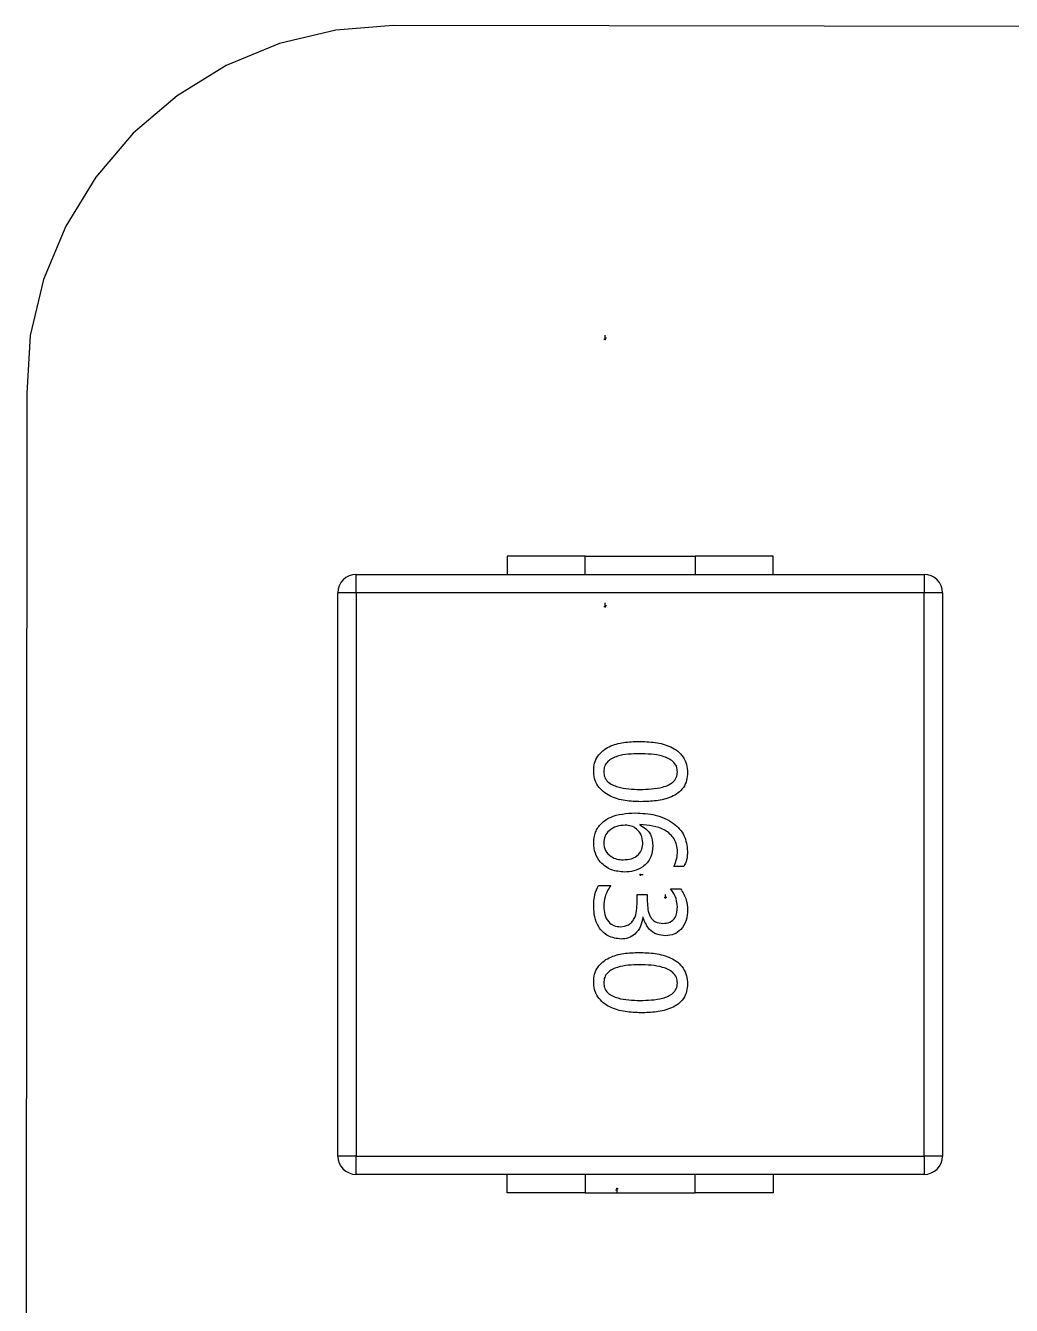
# Model space of a CAD drawing. Header units: millimetres. Extents: x 0 to 841, y 0 to 2287.
# Drawn here: x 282.27 to 303.79, y 315.29 to 343.24 of the extents above; entities that cross this region are included whole.
import ezdxf

# ---------------------------------------------------------------- set-up
doc = ezdxf.new("R2010")
doc.units = ezdxf.units.MM
doc.header["$PDSIZE"] = -1

msp = doc.modelspace()

# ---------------------------------------------------------------- linework, layer by layer
at = {"color": 7, "linetype": 'Continuous', "lineweight": 25}
for p, q in [((290.296, 343.242), (289.041, 343.144)), ((309.716, 343.218), (290.296, 343.242)), ((289.041, 343.144), (287.816, 342.85)), ((287.816, 342.85), (286.653, 342.368)), ((286.653, 342.368), (285.579, 341.71)), ((285.579, 341.71), (284.622, 340.892)), ((284.622, 340.892), (283.804, 339.935)), ((283.804, 339.935), (283.146, 338.861)), ((283.146, 338.861), (282.664, 337.697)), ((282.664, 337.697), (282.37, 336.473)), ((282.37, 336.473), (282.296, 335.218)), ((282.296, 335.218), (282.271, 294.213)), ((292.788, 331.654), (292.788, 331.254)), ((294.488, 331.654), (292.788, 331.654)), ((294.488, 331.254), (294.488, 331.654)), ((294.488, 331.654), (296.888, 331.654)), ((298.588, 331.654), (296.888, 331.654)), ((296.888, 331.654), (296.888, 331.254)), ((298.588, 331.254), (298.588, 331.654)), ((289.488, 331.254), (301.888, 331.254)), ((289.488, 330.854), (289.488, 331.254)), ((301.888, 331.254), (301.888, 330.854)), ((289.088, 318.554), (289.088, 330.854)), ((289.488, 330.854), (289.088, 330.854)), ((289.488, 330.854), (289.488, 318.554)), ((301.888, 330.854), (289.488, 330.854)), ((301.888, 318.554), (301.888, 330.854)), ((302.288, 330.854), (301.888, 330.854)), ((302.288, 330.854), (302.288, 318.554)), ((295.681, 325.796), (295.681, 325.79)), ((296.642, 324.878), (296.423, 324.878)), ((294.777, 324.463), (295.045, 324.463)), ((295.624, 324.103), (295.624, 324.268)), ((295.624, 324.268), (295.844, 324.268)), ((295.844, 324.268), (295.844, 324.111)), ((296.35, 324.39), (296.569, 324.39)), ((295.75, 323.774), (295.745, 323.774)), ((289.488, 318.554), (289.088, 318.554)), ((289.488, 318.154), (289.488, 318.554)), ((289.488, 318.554), (301.888, 318.554)), ((301.888, 318.554), (301.888, 318.154)), ((302.288, 318.554), (301.888, 318.554)), ((301.888, 318.154), (289.488, 318.154)), ((292.788, 317.754), (292.788, 318.154)), ((294.488, 318.154), (294.488, 317.754)), ((296.888, 317.754), (296.888, 318.154)), ((298.588, 318.154), (298.588, 317.754)), ((294.488, 317.754), (292.788, 317.754)), ((294.488, 317.754), (296.888, 317.754)), ((298.588, 317.754), (296.888, 317.754))]:
    msp.add_line(p, q, dxfattribs=at)
at = {"color": 7, "linetype": 'Continuous'}
for p, q in [((294.926, 336.388), (294.896, 336.388)), ((294.926, 336.388), (294.896, 336.388)), ((294.926, 336.422), (294.926, 336.481)), ((294.926, 336.388), (294.926, 336.447)), ((294.926, 336.388), (294.926, 336.447)), ((294.926, 336.422), (294.956, 336.422)), ((294.926, 330.546), (294.896, 330.546)), ((294.926, 330.546), (294.896, 330.546)), ((294.926, 330.58), (294.926, 330.639)), ((294.926, 330.546), (294.926, 330.605)), ((294.926, 330.546), (294.926, 330.605)), ((294.926, 330.58), (294.956, 330.58)), ((295.688, 324.704), (295.688, 324.674)), ((295.688, 324.704), (295.747, 324.704)), ((295.688, 324.704), (295.688, 324.674)), ((295.688, 324.704), (295.747, 324.704)), ((295.691, 324.704), (295.691, 324.674)), ((295.691, 324.704), (295.75, 324.704)), ((296.238, 324.205), (296.238, 324.264)), ((296.242, 324.195), (296.242, 324.255)), ((296.242, 324.195), (296.242, 324.255)), ((296.242, 324.195), (296.212, 324.195)), ((296.242, 324.195), (296.212, 324.195)), ((296.238, 324.205), (296.268, 324.205)), ((295.18, 317.811), (295.15, 317.811)), ((295.18, 317.846), (295.21, 317.846)), ((295.18, 317.846), (295.18, 317.786)), ((295.18, 317.846), (295.21, 317.846)), ((295.18, 317.846), (295.18, 317.786)), ((295.18, 317.811), (295.18, 317.752))]:
    msp.add_line(p, q, dxfattribs=at)
at = {"color": 7, "linetype": 'Continuous', "lineweight": 25}
for centre, start, end in [((289.488, 330.854), 90, 180), ((301.888, 330.854), 0, 90), ((289.488, 318.554), 180, 270), ((301.888, 318.554), 270, 0)]:
    msp.add_arc(centre, 0.4, start, end, dxfattribs=at)
for points, knots in [([(294.673, 326.972), (294.676, 327.027), (294.684, 327.137), (294.755, 327.29), (294.869, 327.411), (295.058, 327.527), (295.329, 327.599), (295.548, 327.606), (295.658, 327.61)], [0, 0, 0, 0, 0.124988, 0.249824, 0.374758, 0.499847, 0.749637, 1, 1, 1, 1]), ([(295.658, 327.61), (295.777, 327.606), (296.014, 327.598), (296.306, 327.524), (296.512, 327.402), (296.635, 327.271), (296.711, 327.105), (296.718, 326.986), (296.722, 326.927)], [0, 0, 0, 0, 0.250378, 0.500191, 0.625269, 0.750159, 0.874984, 1, 1, 1, 1]), ([(295.671, 327.341), (295.508, 327.337), (295.265, 327.331), (294.999, 327.208), (294.903, 327.07), (294.896, 326.989), (294.892, 326.948)], [0, 0, 0, 0, 0.500924, 0.750026, 0.874946, 1, 1, 1, 1]), ([(296.502, 326.941), (296.498, 326.984), (296.489, 327.069), (296.381, 327.21), (296.098, 327.33), (295.842, 327.337), (295.671, 327.341)], [0, 0, 0, 0, 0.124919, 0.249719, 0.49894, 1, 1, 1, 1]), ([(295.706, 326.293), (295.59, 326.297), (295.359, 326.304), (295.075, 326.384), (294.877, 326.508), (294.758, 326.636), (294.684, 326.798), (294.677, 326.914), (294.673, 326.972)], [0, 0, 0, 0, 0.250363, 0.500119, 0.625208, 0.750144, 0.874978, 1, 1, 1, 1]), ([(294.892, 326.948), (294.896, 326.907), (294.904, 326.825), (295.005, 326.69), (295.275, 326.572), (295.52, 326.565), (295.684, 326.561)], [0, 0, 0, 0, 0.12494, 0.249776, 0.498918, 1, 1, 1, 1]), ([(295.684, 326.561), (295.85, 326.565), (296.1, 326.572), (296.378, 326.682), (296.488, 326.815), (296.498, 326.899), (296.502, 326.941)], [0, 0, 0, 0, 0.501183, 0.75055, 0.875267, 1, 1, 1, 1]), ([(296.722, 326.927), (296.718, 326.87), (296.711, 326.758), (296.64, 326.6), (296.52, 326.477), (296.321, 326.368), (296.043, 326.302), (295.818, 326.296), (295.706, 326.293)], [0, 0, 0, 0, 0.124997, 0.249802, 0.374639, 0.4997, 0.749589, 1, 1, 1, 1]), ([(294.673, 325.394), (294.68, 325.473), (294.693, 325.631), (294.833, 325.831), (295.123, 326.02), (295.391, 326.037), (295.579, 326.049)], [0, 0, 0, 0, 0.186896, 0.373408, 0.560454, 1, 1, 1, 1]), ([(295.579, 326.049), (295.727, 326.041), (296.023, 326.026), (296.407, 325.857), (296.679, 325.566), (296.708, 325.332), (296.722, 325.215)], [0, 0, 0, 0, 0.2810805, 0.5610043, 0.7805799, 1, 1, 1, 1]), ([(295.362, 325.78), (295.299, 325.775), (295.172, 325.765), (295.015, 325.677), (294.908, 325.546), (294.898, 325.446), (294.892, 325.396)], [0, 0, 0, 0, 0.280528, 0.560593, 0.780169, 1, 1, 1, 1]), ([(295.746, 325.399), (295.74, 325.456), (295.729, 325.569), (295.623, 325.695), (295.496, 325.769), (295.407, 325.777), (295.362, 325.78)], [0, 0, 0, 0, 0.2798191, 0.5591345, 0.7795314, 1, 1, 1, 1]), ([(296.502, 325.21), (296.499, 325.257), (296.493, 325.351), (296.416, 325.526), (296.16, 325.755), (295.872, 325.78), (295.681, 325.796)], [0, 0, 0, 0, 0.125783, 0.251438, 0.501292, 1, 1, 1, 1]), ([(295.681, 325.79), (295.726, 325.762), (295.818, 325.708), (295.941, 325.555), (295.956, 325.416), (295.966, 325.332)], [0, 0, 0, 0, 0.2809519, 0.5613591, 1, 1, 1, 1]), ([(295.345, 324.756), (295.248, 324.765), (295.053, 324.782), (294.826, 324.947), (294.692, 325.164), (294.679, 325.317), (294.673, 325.394)], [0, 0, 0, 0, 0.280096, 0.559492, 0.779553, 1, 1, 1, 1]), ([(294.892, 325.396), (294.9, 325.336), (294.914, 325.217), (295.038, 325.094), (295.178, 325.033), (295.271, 325.027), (295.318, 325.024)], [0, 0, 0, 0, 0.279189, 0.558436, 0.779041, 1, 1, 1, 1]), ([(295.318, 325.024), (295.378, 325.028), (295.499, 325.035), (295.652, 325.12), (295.736, 325.256), (295.743, 325.351), (295.746, 325.399)], [0, 0, 0, 0, 0.280853, 0.559913, 0.779471, 1, 1, 1, 1]), ([(295.966, 325.332), (295.957, 325.242), (295.94, 325.062), (295.767, 324.866), (295.556, 324.769), (295.415, 324.76), (295.345, 324.756)], [0, 0, 0, 0, 0.279784, 0.558715, 0.779079, 1, 1, 1, 1]), ([(296.423, 324.878), (296.448, 324.938), (296.494, 325.044), (296.5, 325.159), (296.502, 325.21)], [0, 0, 0, 0, 0.559808, 1, 1, 1, 1]), ([(296.722, 325.215), (296.72, 325.149), (296.717, 325.03), (296.665, 324.925), (296.642, 324.878)], [0, 0, 0, 0, 0.560567, 1, 1, 1, 1]), ([(294.673, 324.005), (294.676, 324.094), (294.681, 324.254), (294.747, 324.4), (294.777, 324.463)], [0, 0, 0, 0, 0.56039, 1, 1, 1, 1]), ([(295.045, 324.463), (294.996, 324.384), (294.908, 324.243), (294.897, 324.077), (294.892, 324.005)], [0, 0, 0, 0, 0.559441, 1, 1, 1, 1]), ([(296.502, 323.998), (296.492, 324.079), (296.475, 324.223), (296.388, 324.339), (296.35, 324.39)], [0, 0, 0, 0, 0.558843, 1, 1, 1, 1]), ([(296.569, 324.39), (296.619, 324.311), (296.708, 324.17), (296.717, 324.005), (296.722, 323.932)], [0, 0, 0, 0, 0.559237, 1, 1, 1, 1]), ([(295.271, 323.293), (295.172, 323.305), (294.976, 323.33), (294.778, 323.539), (294.685, 323.774), (294.677, 323.928), (294.673, 324.005)], [0, 0, 0, 0, 0.279076, 0.558159, 0.77883, 1, 1, 1, 1]), ([(294.892, 324.005), (294.896, 323.944), (294.903, 323.824), (294.983, 323.67), (295.112, 323.574), (295.207, 323.565), (295.255, 323.561)], [0, 0, 0, 0, 0.280771, 0.560182, 0.779884, 1, 1, 1, 1]), ([(295.255, 323.561), (295.318, 323.568), (295.412, 323.578), (295.509, 323.66), (295.611, 323.817), (295.618, 323.976), (295.624, 324.103)], [0, 0, 0, 0, 0.249142, 0.374687, 0.500375, 1, 1, 1, 1]), ([(295.844, 324.111), (295.849, 323.997), (295.857, 323.854), (295.954, 323.717), (296.045, 323.648), (296.129, 323.64), (296.186, 323.634)], [0, 0, 0, 0, 0.498975, 0.624675, 0.750271, 1, 1, 1, 1]), ([(296.186, 323.634), (296.238, 323.638), (296.342, 323.645), (296.489, 323.779), (296.497, 323.915), (296.502, 323.998)], [0, 0, 0, 0, 0.281378, 0.559971, 1, 1, 1, 1]), ([(295.745, 323.774), (295.733, 323.705), (295.71, 323.567), (295.592, 323.404), (295.436, 323.307), (295.326, 323.297), (295.271, 323.293)], [0, 0, 0, 0, 0.280477, 0.56001, 0.779887, 1, 1, 1, 1]), ([(296.248, 323.366), (296.182, 323.371), (296.051, 323.381), (295.846, 323.515), (295.786, 323.676), (295.75, 323.774)], [0, 0, 0, 0, 0.280933, 0.560806, 1, 1, 1, 1]), ([(296.722, 323.932), (296.717, 323.854), (296.707, 323.699), (296.596, 323.506), (296.431, 323.383), (296.309, 323.372), (296.248, 323.366)], [0, 0, 0, 0, 0.280735, 0.56026, 0.780029, 1, 1, 1, 1]), ([(294.673, 322.362), (294.676, 322.417), (294.684, 322.527), (294.755, 322.681), (294.869, 322.802), (295.058, 322.917), (295.329, 322.989), (295.548, 322.996), (295.658, 323)], [0, 0, 0, 0, 0.124988, 0.249824, 0.374758, 0.499847, 0.749637, 1, 1, 1, 1]), ([(295.658, 323), (295.777, 322.996), (296.014, 322.989), (296.306, 322.914), (296.512, 322.792), (296.635, 322.661), (296.711, 322.495), (296.718, 322.377), (296.722, 322.317)], [0, 0, 0, 0, 0.250378, 0.500191, 0.625269, 0.750159, 0.874984, 1, 1, 1, 1]), ([(295.671, 322.732), (295.508, 322.727), (295.265, 322.721), (294.999, 322.598), (294.903, 322.46), (294.896, 322.379), (294.892, 322.338)], [0, 0, 0, 0, 0.500924, 0.750026, 0.874946, 1, 1, 1, 1]), ([(296.502, 322.331), (296.498, 322.374), (296.489, 322.46), (296.381, 322.6), (296.098, 322.72), (295.842, 322.727), (295.671, 322.732)], [0, 0, 0, 0, 0.124919, 0.249719, 0.49894, 1, 1, 1, 1]), ([(295.706, 321.683), (295.59, 321.687), (295.359, 321.695), (295.075, 321.774), (294.877, 321.898), (294.758, 322.026), (294.684, 322.188), (294.677, 322.304), (294.673, 322.362)], [0, 0, 0, 0, 0.2503631, 0.5001192, 0.6252083, 0.7501437, 0.8749785, 1, 1, 1, 1]), ([(294.892, 322.338), (294.896, 322.297), (294.904, 322.215), (295.005, 322.08), (295.275, 321.962), (295.52, 321.956), (295.684, 321.951)], [0, 0, 0, 0, 0.12494, 0.249776, 0.498918, 1, 1, 1, 1]), ([(295.684, 321.951), (295.85, 321.956), (296.1, 321.962), (296.378, 322.072), (296.488, 322.205), (296.498, 322.289), (296.502, 322.331)], [0, 0, 0, 0, 0.501183, 0.75055, 0.875267, 1, 1, 1, 1]), ([(296.722, 322.317), (296.718, 322.261), (296.711, 322.148), (296.64, 321.99), (296.52, 321.867), (296.321, 321.758), (296.043, 321.692), (295.818, 321.686), (295.706, 321.683)], [0, 0, 0, 0, 0.124997, 0.249802, 0.374639, 0.4997, 0.749589, 1, 1, 1, 1])]:
    msp.add_open_spline(points, degree=3, knots=knots, dxfattribs=at)
at = {"color": 7, "linetype": 'Continuous'}
for p in [(294.926, 336.422), (294.926, 336.388), (294.926, 336.388), (294.926, 330.58), (294.926, 330.546), (294.926, 330.546), (295.688, 324.704), (295.688, 324.704), (295.691, 324.704), (296.238, 324.205), (296.242, 324.195), (296.242, 324.195), (295.18, 317.846), (295.18, 317.846), (295.18, 317.811)]:
    msp.add_point(p, dxfattribs=at)

doc.saveas('drawing.dxf')
